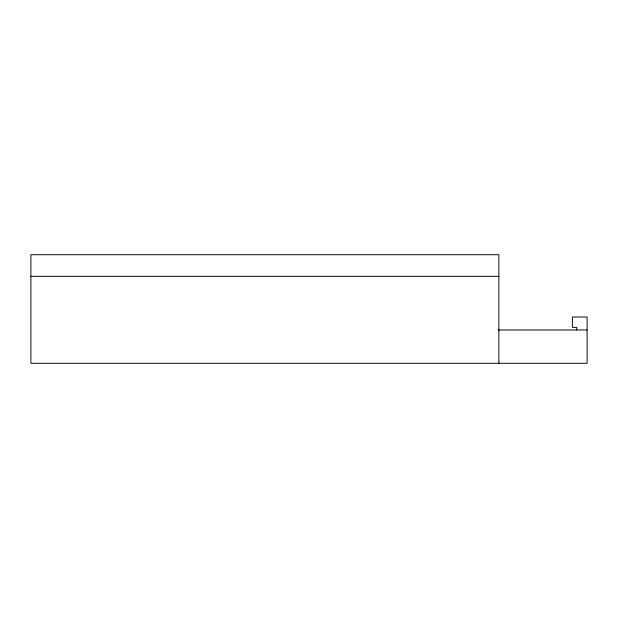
<?xml version="1.0" encoding="UTF-8"?>
<svg xmlns="http://www.w3.org/2000/svg" width="618" height="618" viewBox="0 0 618 618"><rect width="100%" height="100%" fill="white"/><g stroke="black" fill="none" stroke-linecap="round" stroke-linejoin="round"><path stroke-width="0.93" d="M30.9 276.346L498.873 276.346M498.262 329.973L587.1 329.973M576.718 329.973L576.718 327.378L572.392 327.378L572.392 317.003L587.1 317.003L587.1 363.276L30.9 363.276L30.9 254.724L498.873 254.724L498.873 363.276"/></g></svg>
